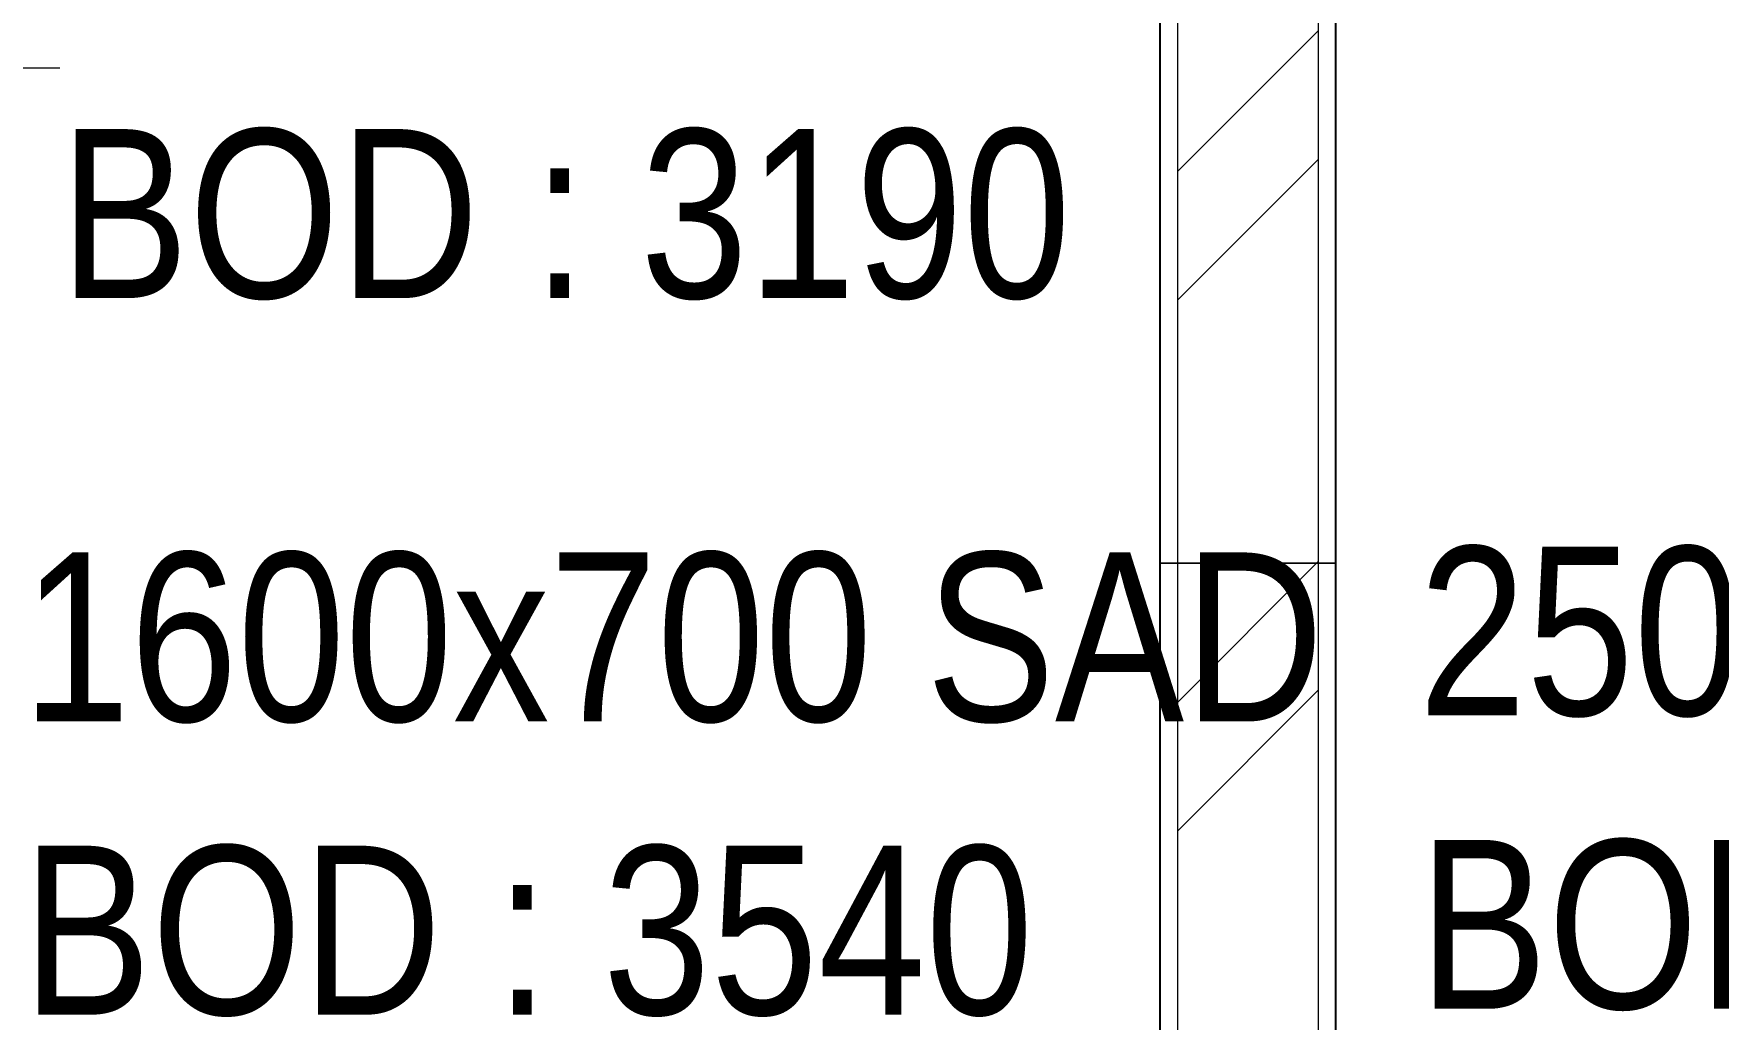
# Model space of a CAD drawing. Header units: inches. Extents: x -83664 to 20107, y -47222 to 19398.
# Drawn here: x -8148 to -5754, y -18288 to -16887 of the extents above; entities that cross this region are included whole.
import ezdxf

# ---------------------------------------------------------------- set-up
doc = ezdxf.new("R2010")
doc.units = ezdxf.units.IN
doc.header["$MEASUREMENT"] = 0
for name, color, linetype, lineweight in [('A-WALL', 7, 'Continuous', 9), ('A-WALL-PATT', 7, 'Continuous', 25), ('M-HVAC-DUCT-IDEN', 7, 'Continuous', 18)]:
    doc.layers.add(name, color=color, linetype=linetype, lineweight=lineweight)
doc.styles.add('Arial Narrow_21', font='ARIALN.TTF', dxfattribs={"height": 240})

# ---------------------------------------------------------------- blocks, each defined once
blk = doc.blocks.new('SMBZ_Hospital Arch Model_2026_01_29_rvt-1-FIRST FLOOR AC CONDITIONING LAYOUT - PART A')
at = {"layer": 'A-WALL-PATT', "lineweight": 9, "true_color": 0xbbbbbb}
h = blk.add_hatch(dxfattribs=at)
h.set_pattern_fill('FP_12', color=9, style=0, pattern_type=2)
h.set_pattern_definition([(45, (0, 0), (-377.1708, 377.1708), []), (45, (0, 571.5), (-377.1708, 377.1708), [])])
h.paths.add_polyline_path([(144934.4, 80032.7), (145134.4, 80032.7), (145134.4, 82082.7), (144934.4, 82082.7), (144934.4, 80159.3)])
h = blk.add_hatch(dxfattribs=at)
h.set_pattern_fill('FP_13', color=9, style=0, pattern_type=2)
h.set_pattern_definition([(0, (0, 0), (1219.2, 304.8), [50.292, -864.108, 50.292, -864.108, -4876.8]), (0, (0, 0), (1219.2, 304.8), [-1828.8, 50.292, -1778.508, 50.292, -864.108, -2133.6]), (0, (0, 0), (1219.2, 304.8), [-4572, 50.292, -559.308, 50.292, -1473.708]), (120, (457.2, 152.4), (-873.56454, 903.4582), [50.292, -864.108, 50.292, -864.108, -4876.8]), (120, (457.2, 152.4), (-873.56454, 903.4582), [-1828.8, 50.292, -1778.508, 50.292, -864.108, -2133.6]), (120, (457.2, 152.4), (-873.56454, 903.4582), [-4572, 50.292, -559.308, 50.292, -1473.708]), (240, (609.6, 762), (-345.63546, -1208.2582), [50.292, -864.108, 50.292, -864.108, -4876.8]), (240, (609.6, 762), (-345.63546, -1208.2582), [-1828.8, 50.292, -1778.508, 50.292, -864.108, -2133.6]), (240, (609.6, 762), (-345.63546, -1208.2582), [-4572, 50.292, -559.308, 50.292, -1473.708])])
h.paths.add_polyline_path([(145159.4, 80032.7), (145159.4, 82082.7), (145134.4, 82082.7), (145134.4, 80032.7)])
at = {"layer": 'A-WALL', "color": 9, "true_color": 0xbbbbbb}
for p, q in [((145134.4, 82082.7), (145134.4, 80032.7)), ((144934.4, 81857.7), (144934.4, 80032.7)), ((144909.4, 81732.7), (144909.4, 80732.7)), ((145159.4, 80732.7), (145159.4, 81732.7)), ((144909.4, 80732.7), (145159.4, 80732.7)), ((145159.4, 80732.7), (144909.4, 80732.7)), ((144909.4, 80732.7), (144909.4, 80032.7)), ((145159.4, 80032.7), (145159.4, 80732.7))]:
    blk.add_line(p, q, dxfattribs=at)
at = {"layer": 'A-WALL', "color": 9, "lineweight": 25, "true_color": 0xbbbbbb}
for p, q in [((145159.4, 80032.7), (145159.4, 82082.7)), ((144909.4, 81832.7), (144909.4, 80032.7))]:
    blk.add_line(p, q, dxfattribs=at)

msp = doc.modelspace()

# ---------------------------------------------------------------- linework, layer by layer
at = {"layer": 'M-HVAC-DUCT-IDEN', "lineweight": 9}
msp.add_line((-8637.6, -16935.7), (-8110.6, -16935.7), dxfattribs=at)

# ---------------------------------------------------------------- block references
at = {"lineweight": 5}
msp.add_blockref('SMBZ_Hospital Arch Model_2026_01_29_rvt-1-FIRST FLOOR AC CONDITIONING LAYOUT - PART A', (-151456.7, -98372.2), dxfattribs=at)

# ---------------------------------------------------------------- texts
at = {"layer": 'M-HVAC-DUCT-IDEN', "lineweight": 9, "char_height": 240, "attachment_point": 1, "style": 'Arial Narrow_21'}
for s, insert, width in [('BOD : 3190', (-8110.6, -17022.9), 1803.797), ('250x250 SAD', (-6179.5, -17616), 2128.48), ('1600x700 SAD', (-8163.8, -17624.4), 2320.885), ('BOD : 3540', (-8163.8, -18041.1), 1803.797), ('BOD : 2955', (-6179.5, -18032.8), 1803.797)]:
    msp.add_mtext(s, dxfattribs=dict(at, insert=insert, width=width))

doc.saveas('drawing.dxf')
